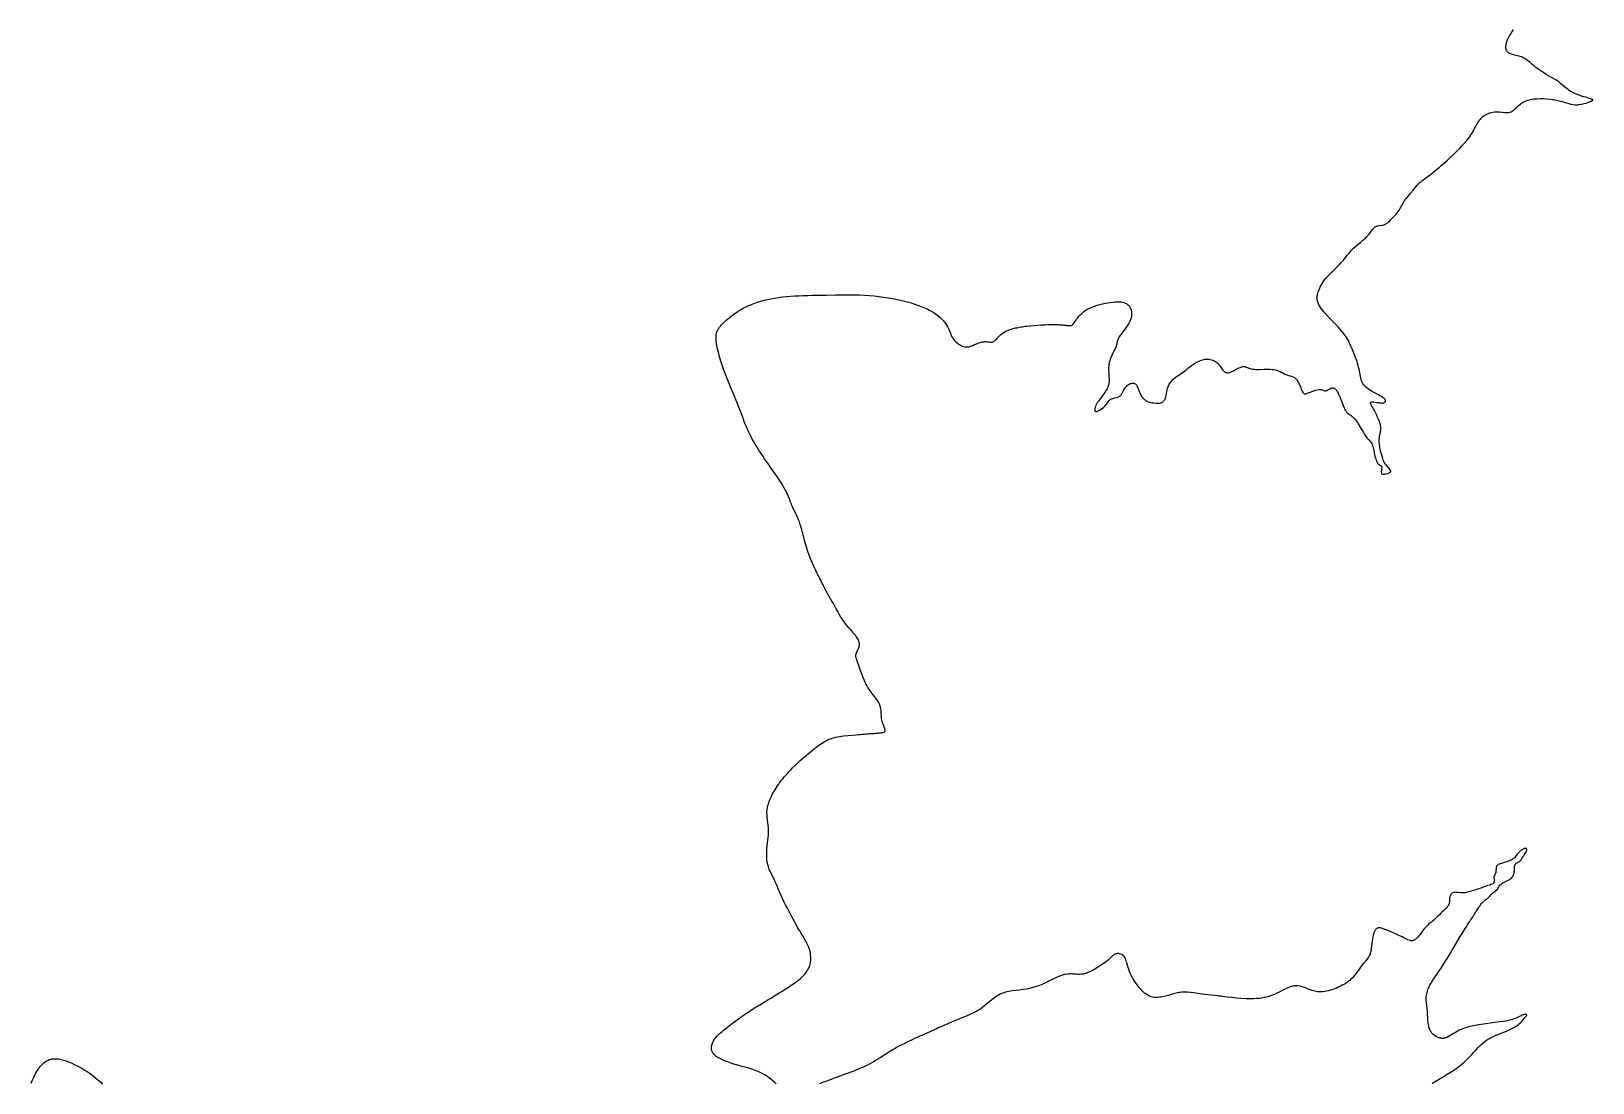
# Model space of a CAD drawing. Header units: millimetres. Extents: x -2553 to 4935, y -927 to 8597.
# Drawn here: x -2240 to 1298, y 1454 to 3835 of the extents above; entities that cross this region are included whole.
import ezdxf

# ---------------------------------------------------------------- set-up
doc = ezdxf.new("R2010")
doc.units = ezdxf.units.MM
doc.layers.add('176', color=7, linetype='Continuous')

msp = doc.modelspace()

# ---------------------------------------------------------------- linework, layer by layer
at = {"layer": '176', "elevation": 176}
for points in [[(-552.1, 1451.8), (-555.8, 1455), (-559.7, 1458.3), (-563.7, 1461.6), (-568, 1465), (-572.8, 1468.4), (-575.3, 1470.1), (-578, 1471.8), (-580.8, 1473.4), (-583.8, 1475.1), (-586.9, 1476.7), (-590.2, 1478.2), (-593.7, 1479.8), (-597.4, 1481.3), (-601.3, 1482.7), (-605.4, 1484.2), (-609.7, 1485.5), (-614.1, 1486.9), (-623.3, 1489.5), (-632.5, 1492), (-641.7, 1494.6), (-646.1, 1495.8), (-650.4, 1497.1), (-654.5, 1498.5), (-658.4, 1499.8), (-662.1, 1501.1), (-665.7, 1502.5), (-669.1, 1503.9), (-672.4, 1505.3), (-675.4, 1506.7), (-678.3, 1508.1), (-681, 1509.5), (-683.5, 1510.9), (-685.8, 1512.3), (-688, 1513.8), (-689.9, 1515.2), (-691.7, 1516.7), (-693.3, 1518.2), (-694.6, 1519.7), (-695.8, 1521.3), (-696.8, 1523), (-697.6, 1524.8), (-698.3, 1526.6), (-698.7, 1528.6), (-698.9, 1530.6), (-699, 1532.7), (-698.9, 1534.8), (-698.6, 1537.1), (-698.1, 1539.3), (-697.6, 1541.5), (-696.9, 1543.7), (-696, 1545.9), (-695.1, 1548.1), (-694, 1550.1), (-692.9, 1552.1), (-691.6, 1554), (-690.2, 1555.9), (-688.7, 1557.7), (-687, 1559.6), (-685.1, 1561.4), (-683.1, 1563.4), (-680.9, 1565.4), (-678.4, 1567.5), (-675.7, 1569.7), (-672.8, 1572.1), (-669.6, 1574.6), (-666.2, 1577.3), (-662.6, 1580.1), (-658.9, 1582.9), (-651.2, 1588.7), (-643.5, 1594.5), (-639.8, 1597.3), (-636.1, 1599.9), (-632.6, 1602.5), (-629.3, 1604.9), (-622.7, 1609.5), (-615.9, 1614.1), (-612.3, 1616.5), (-608.5, 1619), (-604.3, 1621.7), (-599.8, 1624.5), (-597.4, 1626), (-594.8, 1627.6), (-592.2, 1629.2), (-589.4, 1630.9), (-583.6, 1634.5), (-577.5, 1638.2), (-571.2, 1642), (-564.8, 1645.9), (-552, 1653.7), (-545.8, 1657.4), (-539.9, 1661.1), (-534.3, 1664.5), (-531.7, 1666.1), (-529.2, 1667.7), (-526.8, 1669.2), (-524.6, 1670.6), (-520.4, 1673.3), (-516.6, 1675.8), (-513.1, 1678.1), (-509.9, 1680.3), (-507.1, 1682.4), (-504.4, 1684.4), (-501.9, 1686.4), (-497.2, 1690.4), (-492.7, 1694.5), (-488.5, 1699), (-486.5, 1701.3), (-484.7, 1703.7), (-482.9, 1706.2), (-481.3, 1708.7), (-479.8, 1711.3), (-478.5, 1714), (-477.3, 1716.7), (-476.3, 1719.5), (-475.6, 1722.4), (-474.9, 1725.3), (-474.5, 1728.3), (-474.2, 1731.2), (-474, 1734.2), (-474, 1737.1), (-474.1, 1740), (-474.3, 1742.8), (-474.6, 1745.5), (-475, 1748.2), (-476.1, 1753.3), (-477.6, 1758.2), (-479.3, 1762.8), (-481.4, 1767.4), (-483.8, 1772), (-486.4, 1776.7), (-489.3, 1781.6), (-492.4, 1786.8), (-495.7, 1792.3), (-497.5, 1795.2), (-499.2, 1798.3), (-501.1, 1801.5), (-503, 1804.8), (-506.8, 1811.8), (-510.8, 1819.2), (-519, 1834.5), (-523.1, 1842.1), (-527.1, 1849.7), (-531, 1857.1), (-534.7, 1864.3), (-538.1, 1871.4), (-541.3, 1878.2), (-544.2, 1884.8), (-546.8, 1891.2), (-549.3, 1897.4), (-551.8, 1903.4), (-554.4, 1909.3), (-557.2, 1915.1), (-562.9, 1926.4), (-565.6, 1931.9), (-568, 1937.3), (-570, 1942.7), (-571.6, 1948), (-572.7, 1953.5), (-573.5, 1959), (-573.8, 1964.9), (-573.9, 1971), (-573.7, 1977.5), (-573.3, 1984.1), (-572.7, 1990.8), (-572, 1997.4), (-571.3, 2003.8), (-570.7, 2009.7), (-570.1, 2015.4), (-569.8, 2020.9), (-569.6, 2026.4), (-569.8, 2031.9), (-570.3, 2037.6), (-571.1, 2043.5), (-572.7, 2055.5), (-573.2, 2061.5), (-573.3, 2064.5), (-573.3, 2067.4), (-573.1, 2070.4), (-572.8, 2073.3), (-572.3, 2076.3), (-571.7, 2079.2), (-571, 2082.2), (-570.1, 2085.2), (-569.1, 2088.3), (-568, 2091.4), (-566.8, 2094.6), (-565.4, 2097.9), (-563.9, 2101.2), (-562.2, 2104.7), (-560.4, 2108.2), (-558.5, 2111.8), (-556.4, 2115.4), (-554.2, 2119.1), (-551.9, 2122.9), (-549.3, 2126.7), (-546.6, 2130.6), (-543.8, 2134.5), (-540.8, 2138.5), (-537.6, 2142.4), (-534.2, 2146.5), (-530.7, 2150.5), (-527, 2154.6), (-523.2, 2158.7), (-519.3, 2162.8), (-515.2, 2166.9), (-506.7, 2175.2), (-497.8, 2183.6), (-488.5, 2191.9), (-479.3, 2199.9), (-474.7, 2203.7), (-470.1, 2207.4), (-465.7, 2210.8), (-461.5, 2214.1), (-457.4, 2217.2), (-453.5, 2220), (-449.8, 2222.5), (-446.2, 2224.8), (-442.7, 2226.9), (-439.3, 2228.7), (-436, 2230.4), (-432.6, 2231.9), (-429.1, 2233.2), (-425.5, 2234.4), (-421.8, 2235.4), (-417.8, 2236.4), (-413.7, 2237.3), (-409.3, 2238), (-404.7, 2238.8), (-400, 2239.4), (-390.4, 2240.5), (-380.6, 2241.5), (-370.9, 2242.3), (-366.3, 2242.7), (-361.8, 2243), (-357.4, 2243.4), (-353.2, 2243.7), (-349.1, 2244), (-345.2, 2244.3), (-341.4, 2244.6), (-337.9, 2244.8), (-334.5, 2245.1), (-331.3, 2245.3), (-328.2, 2245.5), (-325.4, 2245.7), (-322.8, 2245.9), (-320.3, 2246), (-318, 2246.2), (-316, 2246.4), (-314.1, 2246.6), (-312.4, 2246.9), (-310.9, 2247.2), (-309.6, 2247.5), (-308.5, 2247.9), (-307.5, 2248.3), (-306.8, 2248.8), (-306.2, 2249.4), (-305.8, 2250), (-305.5, 2250.7), (-305.4, 2251.5), (-305.4, 2252.4), (-305.5, 2253.3), (-305.7, 2254.4), (-306.1, 2255.5), (-306.5, 2256.8), (-307.5, 2259.5), (-308.7, 2262.6), (-310, 2265.9), (-311.2, 2269.3), (-312.3, 2272.7), (-313.1, 2276), (-313.6, 2279.1), (-313.9, 2282.3), (-314.1, 2285.5), (-314.2, 2288.8), (-314.4, 2292.5), (-314.7, 2296.4), (-315.3, 2300.6), (-316.1, 2304.9), (-317.3, 2309.2), (-319, 2313.4), (-320, 2315.4), (-321.1, 2317.4), (-323.6, 2321.3), (-326.4, 2325.2), (-332.5, 2332.7), (-335.6, 2336.6), (-338.5, 2340.5), (-341.4, 2344.6), (-344.1, 2348.7), (-346.6, 2353), (-349, 2357.5), (-351.3, 2362.1), (-353.4, 2366.7), (-355.3, 2371.5), (-357.1, 2376.2), (-360.4, 2385.6), (-361.9, 2390.2), (-363.4, 2394.7), (-364.9, 2399), (-366.4, 2403.1), (-368, 2407.1), (-369.5, 2410.8), (-370.8, 2414.5), (-371.3, 2416.3), (-371.7, 2418.1), (-371.8, 2419.9), (-371.8, 2421.7), (-371.6, 2423.6), (-371.2, 2425.4), (-370.6, 2427.4), (-369.8, 2429.3), (-368, 2433.2), (-366.2, 2437.2), (-365.3, 2439.2), (-364.6, 2441.3), (-364.1, 2443.3), (-363.7, 2445.3), (-363.7, 2447.4), (-363.8, 2449.4), (-364.2, 2451.5), (-364.8, 2453.6), (-365.7, 2455.7), (-366.7, 2457.9), (-368, 2460.1), (-369.4, 2462.4), (-371.1, 2464.8), (-372.9, 2467.3), (-374.9, 2469.8), (-377.1, 2472.4), (-379.4, 2475.1), (-381.8, 2477.9), (-386.9, 2483.7), (-392, 2489.7), (-397, 2495.9), (-401.6, 2502.2), (-405.7, 2508.6), (-409.6, 2515), (-413.1, 2521.4), (-416.5, 2527.5), (-419.7, 2533.5), (-422.9, 2539.2), (-426, 2544.6), (-429.1, 2550), (-435.1, 2560.7), (-438.1, 2566.2), (-441.2, 2572), (-442.8, 2575), (-444.4, 2578.1), (-446.1, 2581.4), (-447.9, 2584.8), (-449.7, 2588.4), (-451.6, 2592.2), (-453.7, 2596.1), (-455.8, 2600.3), (-458, 2604.6), (-460.3, 2609.1), (-462.5, 2613.8), (-464.9, 2618.5), (-469.4, 2628.4), (-473.8, 2638.7), (-477.8, 2649.1), (-481.4, 2659.6), (-484.5, 2669.9), (-487.4, 2679.9), (-488.7, 2684.8), (-490, 2689.5), (-491.2, 2694.1), (-492.4, 2698.4), (-493.5, 2702.6), (-494.6, 2706.6), (-495.7, 2710.4), (-496.7, 2714.1), (-497.8, 2717.5), (-498.9, 2720.9), (-499.9, 2724), (-501, 2727.1), (-502.1, 2730), (-503.2, 2732.8), (-505.5, 2738), (-510.3, 2747.9), (-512.8, 2752.9), (-515.4, 2758.2), (-516.6, 2761.1), (-517.9, 2764.1), (-519.1, 2767.3), (-520.4, 2770.6), (-521.7, 2774.1), (-523.1, 2777.7), (-524.6, 2781.3), (-526.2, 2785.1), (-527.9, 2789), (-529.8, 2793), (-531.8, 2797), (-534, 2801.1), (-536.4, 2805.3), (-539, 2809.5), (-541.7, 2813.9), (-544.7, 2818.4), (-547.8, 2823), (-551.1, 2827.8), (-554.6, 2832.8), (-558.2, 2837.9), (-562, 2843.3), (-566, 2849), (-570.1, 2854.9), (-574.3, 2861), (-578.6, 2867.3), (-583, 2873.7), (-591.6, 2886.9), (-595.8, 2893.6), (-599.8, 2900.2), (-603.7, 2906.8), (-607.3, 2913.3), (-610.7, 2919.6), (-613.8, 2925.8), (-616.6, 2931.9), (-619.2, 2937.9), (-621.7, 2943.8), (-624, 2949.5), (-628.3, 2961), (-632.5, 2972.3), (-636.8, 2983.7), (-641.4, 2995.3), (-646.1, 3006.9), (-655.8, 3030.1), (-660.5, 3041.6), (-665, 3052.9), (-669.3, 3064.1), (-673.2, 3074.9), (-676.8, 3085.5), (-678.4, 3090.7), (-680, 3095.7), (-681.4, 3100.7), (-682.7, 3105.6), (-683.9, 3110.4), (-685, 3115), (-686, 3119.5), (-686.8, 3123.8), (-687.4, 3128), (-688, 3132), (-688.3, 3135.8), (-688.5, 3139.4), (-688.5, 3142.8), (-688.4, 3145.9), (-688, 3148.9), (-687.4, 3151.7), (-686.6, 3154.4), (-685.6, 3157), (-684.3, 3159.6), (-682.7, 3162.2), (-680.9, 3164.8), (-678.7, 3167.5), (-676.2, 3170.4), (-673.3, 3173.4), (-670.1, 3176.6), (-666.5, 3179.9), (-662.7, 3183.4), (-658.5, 3186.9), (-654, 3190.5), (-649.2, 3194.1), (-644.1, 3197.6), (-638.8, 3201.1), (-633.2, 3204.5), (-627.3, 3207.8), (-621.3, 3210.9), (-614.9, 3213.9), (-608.4, 3216.7), (-601.6, 3219.3), (-594.6, 3221.7), (-587.3, 3224), (-579.8, 3226.1), (-572, 3228), (-564, 3229.6), (-555.7, 3231.1), (-547.1, 3232.4), (-538.3, 3233.5), (-529.3, 3234.4), (-520, 3235.1), (-510.5, 3235.8), (-500.9, 3236.2), (-491, 3236.6), (-481, 3237), (-470.8, 3237.2), (-460.4, 3237.5), (-439.4, 3237.9), (-417.9, 3238.3), (-396.2, 3238.5), (-385.3, 3238.4), (-374.3, 3238.3), (-363.4, 3238), (-352.4, 3237.5), (-341.5, 3236.8), (-330.6, 3235.9), (-319.8, 3234.7), (-309.1, 3233.4), (-298.5, 3231.8), (-288.1, 3229.9), (-278, 3227.9), (-268.1, 3225.7), (-258.5, 3223.3), (-249.2, 3220.7), (-240.3, 3218), (-231.9, 3215.1), (-227.8, 3213.6), (-223.9, 3212), (-220.1, 3210.5), (-216.4, 3208.9), (-212.9, 3207.2), (-209.4, 3205.6), (-206.1, 3203.9), (-202.9, 3202.2), (-196.9, 3198.7), (-191.4, 3195.2), (-186.3, 3191.5), (-181.7, 3187.9), (-177.6, 3184.2), (-174, 3180.4), (-170.8, 3176.6), (-168.1, 3172.9), (-165.7, 3169.1), (-163.8, 3165.4), (-162, 3161.8), (-160.5, 3158.1), (-157.8, 3151.2), (-156.4, 3147.8), (-154.9, 3144.6), (-153.3, 3141.5), (-151.5, 3138.6), (-149.4, 3135.9), (-147.1, 3133.3), (-144.6, 3130.9), (-142, 3128.7), (-139.2, 3126.8), (-136.4, 3125.1), (-133.5, 3123.6), (-130.7, 3122.4), (-127.9, 3121.4), (-125.2, 3120.8), (-122.7, 3120.4), (-120.2, 3120.3), (-117.9, 3120.5), (-115.6, 3120.8), (-113.4, 3121.4), (-111.3, 3122.1), (-107.2, 3123.8), (-103.1, 3125.7), (-98.9, 3127.5), (-94.5, 3129.2), (-90.1, 3130.6), (-85.8, 3131.6), (-81.5, 3132.2), (-79.5, 3132.4), (-77.4, 3132.3), (-73.5, 3132), (-69.8, 3131.6), (-66.3, 3131.4), (-64.6, 3131.4), (-62.9, 3131.7), (-61.3, 3132.1), (-59.7, 3132.9), (-58.1, 3133.9), (-56.5, 3135.1), (-54.9, 3136.6), (-53.3, 3138.3), (-51.5, 3140.1), (-49.7, 3142.1), (-47.8, 3144.1), (-45.6, 3146.2), (-43.4, 3148.3), (-40.9, 3150.3), (-38.1, 3152.3), (-35.2, 3154.1), (-31.9, 3155.9), (-28.3, 3157.6), (-24.4, 3159.2), (-20, 3160.6), (-15.3, 3162), (-10.1, 3163.3), (-7.3, 3163.9), (-4.4, 3164.5), (-1.4, 3165.1), (1.7, 3165.6), (5, 3166.1), (8.4, 3166.6), (12, 3167.1), (15.7, 3167.5), (23.4, 3168.3), (31.5, 3169.1), (39.7, 3169.7), (48, 3170.2), (56.3, 3170.5), (64.3, 3170.8), (72, 3170.9), (75.7, 3170.9), (79.2, 3170.9), (82.6, 3170.9), (85.8, 3170.8), (88.9, 3170.7), (91.7, 3170.6), (94.3, 3170.4), (96.8, 3170.2), (99, 3170), (101.1, 3169.8), (103, 3169.5), (104.7, 3169.3), (106.4, 3169.1), (107.8, 3168.9), (110.4, 3168.7), (112.7, 3168.6), (114.6, 3168.7), (116.2, 3169.1), (117.8, 3169.9), (119.3, 3171.1), (120.8, 3172.8), (122.4, 3174.9), (124.2, 3177.4), (126.1, 3180.2), (128.3, 3183.2), (130.7, 3186.4), (133.4, 3189.7), (136.4, 3193.1), (139.8, 3196.4), (143.6, 3199.6), (145.7, 3201.2), (147.9, 3202.7), (150.2, 3204.1), (152.7, 3205.5), (157.8, 3208.1), (163.3, 3210.5), (169, 3212.7), (175, 3214.6), (181, 3216.3), (187, 3217.8), (193, 3219.1), (198.9, 3220.2), (204.5, 3221), (209.9, 3221.7), (214.9, 3222.1), (219.6, 3222.4), (224, 3222.4), (228.1, 3222.1), (231.9, 3221.6), (235.3, 3220.8), (238.4, 3219.7), (241.3, 3218.4), (243.8, 3216.7), (246, 3214.8), (247.9, 3212.5), (249.5, 3209.9), (250.8, 3207), (251.8, 3204), (252.4, 3200.7), (252.7, 3197.3), (252.7, 3193.7), (252.3, 3190.1), (251.6, 3186.4), (250.5, 3182.7), (249.1, 3179), (247.3, 3175.3), (245.2, 3171.7), (242.9, 3168.2), (237.9, 3161.3), (232.9, 3154.7), (230.5, 3151.6), (228.3, 3148.6), (226.3, 3145.7), (224.6, 3142.9), (223.2, 3140.2), (222.1, 3137.6), (221.2, 3135.1), (220.4, 3132.6), (219, 3127.6), (217.6, 3122.7), (216.7, 3120.1), (215.7, 3117.5), (214.5, 3114.7), (213.1, 3111.9), (210.1, 3105.9), (207.1, 3099.5), (205.6, 3096.1), (204.3, 3092.7), (203.1, 3089.1), (202.1, 3085.3), (201.4, 3081.5), (201, 3077.6), (200.7, 3073.6), (200.7, 3069.5), (200.9, 3061.6), (201.1, 3057.7), (201.3, 3054), (201.5, 3050.4), (201.7, 3047.1), (201.7, 3044), (201.6, 3041.2), (201.4, 3038.7), (201, 3036.3), (200.6, 3034.2), (200, 3032.3), (199.4, 3030.5), (198.7, 3028.9), (197.2, 3025.8), (195.4, 3022.8), (191.8, 3016.9), (187.9, 3011.1), (183.8, 3005.6), (179.7, 3000.4), (177.7, 2997.7), (175.8, 2995), (174.1, 2992), (172.5, 2989), (171.2, 2986), (170.2, 2983.1), (169.8, 2981.7), (169.5, 2980.4), (169.3, 2979.2), (169.3, 2978.1), (169.3, 2977.1), (169.5, 2976.3), (169.8, 2975.6), (170.2, 2975), (170.7, 2974.6), (171.4, 2974.3), (172.3, 2974.2), (173.3, 2974.3), (174.5, 2974.5), (175.8, 2975), (177.3, 2975.6), (178.9, 2976.5), (180.6, 2977.4), (182.4, 2978.6), (186.1, 2981.2), (189.6, 2984.1), (192.9, 2987.3), (194.3, 2988.9), (195.6, 2990.4), (197.9, 2993.5), (199.9, 2996.4), (202, 2999), (203.1, 3000.2), (204.3, 3001.2), (205.7, 3002.1), (207.2, 3002.8), (208.8, 3003.4), (210.6, 3003.9), (214.3, 3004.8), (218, 3005.6), (221.6, 3006.5), (223.2, 3007.1), (224.6, 3007.8), (225.9, 3008.7), (227.1, 3009.6), (228.1, 3010.7), (229, 3011.9), (230.6, 3014.4), (233.5, 3020.1), (235, 3023), (236.8, 3025.8), (238.8, 3028.5), (241, 3031.1), (243.7, 3033.4), (246.6, 3035.5), (248.3, 3036.4), (249.9, 3037.2), (251.6, 3037.8), (253.3, 3038.3), (255, 3038.6), (256.6, 3038.6), (258.2, 3038.4), (259.7, 3037.9), (261.1, 3037.1), (262.4, 3036), (263.5, 3034.5), (264.6, 3032.8), (265.6, 3030.9), (266.5, 3028.7), (268.2, 3024.1), (270, 3019.3), (271.9, 3014.6), (273, 3012.4), (274.2, 3010.4), (275.4, 3008.4), (276.8, 3006.6), (278.1, 3004.9), (279.6, 3003.3), (281.1, 3001.9), (282.6, 3000.6), (284.1, 2999.4), (285.7, 2998.3), (287.3, 2997.4), (288.9, 2996.6), (292.2, 2995.3), (295.4, 2994.4), (298.7, 2993.8), (302.1, 2993.4), (308.8, 2992.7), (312.1, 2992.7), (315.3, 2992.9), (318.3, 2993.4), (319.7, 2993.9), (321, 2994.5), (322.3, 2995.2), (323.5, 2996.1), (324.7, 2997), (325.8, 2998.1), (326.7, 2999.4), (327.6, 3000.7), (328.5, 3002.1), (329.2, 3003.7), (329.9, 3005.3), (330.4, 3007), (331.3, 3010.7), (331.9, 3014.6), (332.6, 3018.8), (333.3, 3023), (334.4, 3027.3), (335.2, 3029.5), (336, 3031.6), (337.1, 3033.7), (338.2, 3035.8), (340.9, 3039.8), (343.9, 3043.6), (347.3, 3047.1), (350.9, 3050.4), (354.8, 3053.2), (358.6, 3055.9), (362.4, 3058.3), (366.1, 3060.6), (369.5, 3063), (372.5, 3065.3), (375.4, 3067.8), (378.4, 3070.4), (380.1, 3071.8), (381.8, 3073.3), (383.7, 3074.8), (385.8, 3076.4), (388.1, 3078), (390.6, 3079.8), (393.3, 3081.5), (396.2, 3083.3), (399.2, 3085), (402.4, 3086.6), (405.6, 3088.1), (408.9, 3089.5), (412.1, 3090.7), (415.4, 3091.6), (418.7, 3092.3), (421.9, 3092.7), (425, 3092.8), (428, 3092.6), (430.9, 3092.2), (433.7, 3091.5), (436.4, 3090.5), (439, 3089.4), (441.4, 3088), (443.7, 3086.5), (445.9, 3084.8), (447.9, 3082.9), (449.8, 3080.9), (451.5, 3078.9), (454.7, 3074.6), (457.5, 3070.5), (458.9, 3068.6), (460.3, 3066.9), (461.6, 3065.4), (463, 3064.1), (464.4, 3063.1), (465.9, 3062.3), (467.4, 3061.9), (469, 3061.7), (470.7, 3061.7), (472.5, 3062), (474.3, 3062.4), (476.2, 3063.1), (478.1, 3063.8), (480.2, 3064.8), (482.3, 3065.8), (484.6, 3067), (493.9, 3071.9), (496.2, 3073), (498.5, 3074), (500.7, 3074.8), (502.8, 3075.5), (504.8, 3075.9), (506.6, 3076), (508.3, 3075.9), (509.9, 3075.6), (511.4, 3075), (513, 3074.4), (514.7, 3073.6), (516.6, 3072.8), (518.7, 3072), (521.1, 3071.3), (523.8, 3070.6), (526.9, 3070.1), (530.5, 3069.7), (534.5, 3069.5), (538.8, 3069.5), (543.3, 3069.5), (552.9, 3069.7), (562.4, 3069.8), (566.9, 3069.7), (571.2, 3069.4), (575.1, 3069), (578.6, 3068.4), (581.8, 3067.6), (584.7, 3066.6), (587.3, 3065.6), (589.7, 3064.5), (591.9, 3063.3), (594, 3062.2), (598, 3059.9), (599.9, 3058.9), (601.9, 3058), (606, 3056.5), (614.4, 3054), (618.2, 3052.6), (620, 3051.8), (621.7, 3050.8), (623.3, 3049.6), (624.7, 3048.4), (626, 3047), (627.2, 3045.5), (629.4, 3042.2), (631.2, 3038.7), (632.9, 3035.1), (634.4, 3031.4), (635.8, 3027.9), (637.2, 3024.6), (638.4, 3021.7), (639.7, 3019.1), (640.3, 3018), (640.9, 3017.1), (641.5, 3016.3), (642.1, 3015.6), (642.7, 3015.1), (643.4, 3014.7), (644.1, 3014.4), (644.8, 3014.2), (646.4, 3014.2), (647.4, 3014.3), (648.4, 3014.6), (650.6, 3015.3), (653.2, 3016.3), (656.1, 3017.4), (659.2, 3018.7), (662.5, 3020), (666, 3021.2), (669.7, 3022.3), (673.2, 3023.1), (676.6, 3023.7), (678.2, 3023.8), (679.7, 3023.9), (681.1, 3023.8), (682.3, 3023.6), (684.6, 3023), (686.6, 3022.3), (688.4, 3021.6), (690.4, 3021.2), (691.4, 3021.2), (692.5, 3021.3), (693.6, 3021.5), (694.8, 3021.9), (697.3, 3023), (702.5, 3025.6), (704.9, 3026.7), (707, 3027.5), (708.1, 3027.7), (709, 3027.8), (710, 3027.7), (710.9, 3027.4), (711.9, 3027), (712.8, 3026.4), (713.8, 3025.6), (714.8, 3024.5), (715.9, 3023.2), (717, 3021.6), (718.1, 3019.9), (719.3, 3017.9), (720.5, 3015.7), (721.6, 3013.5), (724, 3008.5), (726.3, 3003.3), (728.4, 2997.9), (730.4, 2992.6), (732.3, 2987.5), (734.1, 2982.8), (735.1, 2980.6), (736, 2978.6), (737, 2976.7), (738, 2975), (739.1, 2973.5), (740.2, 2972.2), (741.3, 2971), (742.4, 2970), (744.7, 2968.2), (746.9, 2966.8), (749.1, 2965.5), (751, 2964.1), (752.8, 2962.8), (754.4, 2961.4), (755.9, 2960), (757.2, 2958.6), (758.4, 2957.3), (760.5, 2954.8), (762.4, 2952.2), (764.3, 2949.4), (766.4, 2946.1), (768.5, 2942.6), (770.8, 2938.8), (773.1, 2934.8), (775.5, 2930.6), (778, 2926.3), (780.6, 2922), (783.5, 2917.8), (786.7, 2913.8), (790.1, 2910), (793.6, 2906.1), (795.3, 2904), (796.8, 2901.7), (798.1, 2899), (799.2, 2896), (800, 2892.5), (800.7, 2888.8), (802.1, 2881), (802.9, 2877), (804, 2873.1), (805.1, 2869.5), (806.2, 2866.1), (807.4, 2863.1), (807.9, 2861.7), (808.4, 2860.5), (808.9, 2859.4), (809.4, 2858.5), (810.2, 2856.9), (811.1, 2855.6), (812, 2854.6), (813.1, 2853.8), (814.3, 2853.1), (816.9, 2851.6), (818, 2850.8), (818.9, 2849.8), (819.4, 2848.7), (819.5, 2847.4), (819.4, 2845.9), (819.1, 2844.3), (818.6, 2840.9), (818.4, 2839.1), (818.4, 2837.4), (818.7, 2835.8), (819.1, 2834.4), (819.8, 2833.3), (820.8, 2832.5), (822.1, 2832.1), (823.4, 2831.9), (824.9, 2831.9), (826.3, 2832), (828.9, 2832.7), (831.5, 2833.5), (832.9, 2834), (834.4, 2834.5), (836, 2835.1), (837.5, 2835.7), (838.7, 2836.5), (839.2, 2837), (839.5, 2837.5), (839.7, 2838.1), (839.7, 2838.8), (839.6, 2839.6), (839.3, 2840.5), (838.8, 2841.4), (838.2, 2842.4), (836.7, 2844.5), (833.1, 2848.9), (829.5, 2853.1), (827.8, 2855.2), (826.3, 2857.4), (824.9, 2859.7), (823.6, 2862.2), (822.6, 2864.9), (821.7, 2867.6), (820.2, 2873), (819.5, 2875.5), (818.8, 2877.7), (817.5, 2882.3), (816.8, 2884.9), (816.2, 2887.9), (815.5, 2891.4), (814.9, 2895.2), (814.4, 2899.4), (814, 2903.6), (813.9, 2907.7), (813.9, 2911.6), (814.2, 2915.3), (814.6, 2918.6), (815.1, 2921.7), (815.7, 2924.5), (816.4, 2927.1), (817, 2929.4), (817.5, 2931.7), (817.7, 2934.1), (817.8, 2935.4), (817.7, 2936.8), (817.5, 2938.4), (817.2, 2940.1), (816.8, 2942), (816.3, 2944), (815.7, 2946.2), (815, 2948.4), (813.3, 2953.2), (811.5, 2958), (809.4, 2962.9), (807.3, 2967.6), (805.2, 2972), (803.1, 2976.1), (801.1, 2979.9), (799.1, 2983.4), (797.3, 2986.5), (796.5, 2988), (795.8, 2989.3), (795.2, 2990.5), (794.7, 2991.6), (794.3, 2992.6), (794.2, 2993.5), (794.2, 2994.2), (794.5, 2994.8), (795, 2995.3), (795.8, 2995.6), (796.9, 2995.8), (798.2, 2995.9), (799.6, 2995.9), (801.3, 2995.8), (804.8, 2995.4), (808.5, 2994.8), (812, 2994.2), (813.6, 2993.9), (815.1, 2993.7), (817.7, 2993.4), (820, 2993.3), (821.9, 2993.3), (823.6, 2993.7), (825.2, 2994.4), (826.5, 2995.3), (827.5, 2996.5), (827.8, 2997.1), (828, 2997.8), (828.1, 2998.5), (828, 2999.3), (827.8, 3000.1), (827.4, 3000.9), (826.8, 3001.7), (826, 3002.5), (825.1, 3003.3), (824.1, 3004.2), (822.9, 3005.1), (821.6, 3006), (818.7, 3007.8), (815.4, 3009.7), (811.9, 3011.7), (804.2, 3015.9), (796.6, 3020.2), (792.9, 3022.3), (789.5, 3024.5), (786.4, 3026.8), (783.5, 3029.1), (780.9, 3031.6), (778.7, 3034.3), (776.8, 3037.2), (775.3, 3040.2), (773.9, 3043.4), (772.8, 3046.8), (771.9, 3050.4), (771, 3054.1), (769.5, 3061.9), (768, 3070), (767.1, 3074.2), (766, 3078.3), (764.9, 3082.6), (763.5, 3087), (762, 3091.5), (760.3, 3096.2), (758.4, 3101.1), (756.4, 3106.1), (752.2, 3116), (750.2, 3120.8), (748.1, 3125.5), (746, 3130.1), (743.8, 3134.6), (741.4, 3139.1), (738.6, 3143.5), (735.4, 3148), (732, 3152.5), (728.3, 3156.9), (724.4, 3161.3), (720.6, 3165.5), (716.7, 3169.6), (712.9, 3173.5), (709.2, 3177.3), (702, 3184.8), (695.1, 3192.1), (688.5, 3199.5), (685.4, 3203.3), (682.4, 3207.2), (679.7, 3211.2), (677.3, 3215.4), (676.2, 3217.6), (675.3, 3219.9), (674.5, 3222.2), (673.9, 3224.6), (673.5, 3227), (673.2, 3229.6), (673.2, 3232.2), (673.4, 3235), (673.8, 3237.8), (674.3, 3240.6), (675.1, 3243.5), (676, 3246.4), (678.1, 3252.1), (680.7, 3257.6), (683.5, 3262.8), (686.7, 3267.7), (690.1, 3272.3), (693.8, 3276.9), (697.9, 3281.4), (702.3, 3286), (707.2, 3290.7), (712.3, 3295.6), (717.5, 3300.7), (722.7, 3305.9), (727.7, 3311.4), (732.5, 3317), (741.5, 3328.3), (746.1, 3333.8), (750.8, 3339.1), (755.8, 3344), (761, 3348.6), (766.2, 3352.9), (771.4, 3357), (776.2, 3361), (778.5, 3362.9), (780.6, 3364.9), (782.6, 3366.8), (784.4, 3368.7), (787.7, 3372.4), (790.7, 3375.9), (793.3, 3379.3), (795.6, 3382.5), (797.8, 3385.4), (800, 3388), (802.2, 3390.3), (803.4, 3391.2), (804.7, 3392.1), (806, 3392.9), (807.4, 3393.5), (809, 3394.1), (810.6, 3394.5), (814.2, 3395.1), (821.7, 3396.3), (825.4, 3397.3), (827.1, 3398), (828.8, 3398.8), (830.4, 3399.8), (831.9, 3400.9), (834.8, 3403.4), (837.5, 3406.1), (840.1, 3408.8), (842.6, 3411.5), (845.1, 3413.9), (850.1, 3418.6), (852.4, 3421.1), (854.7, 3423.7), (856.9, 3426.7), (858.9, 3430), (862.8, 3436.8), (864.6, 3440.2), (866.4, 3443.4), (870.1, 3449.6), (872.1, 3452.6), (874.3, 3455.7), (876.8, 3458.9), (879.5, 3462.1), (885.3, 3469), (891.2, 3476), (896.8, 3482.9), (899.8, 3486.3), (903.1, 3489.8), (904.9, 3491.6), (906.8, 3493.3), (908.9, 3495.1), (911.1, 3496.9), (913.5, 3498.8), (916, 3500.7), (918.7, 3502.7), (921.6, 3504.8), (924.6, 3507), (927.8, 3509.4), (931.2, 3511.9), (934.7, 3514.6), (938.4, 3517.5), (942.2, 3520.6), (946.1, 3523.9), (950.2, 3527.3), (954.4, 3530.9), (958.6, 3534.7), (967.3, 3542.5), (976, 3550.7), (984.7, 3558.9), (993.1, 3567.2), (997.1, 3571.3), (1001, 3575.4), (1004.8, 3579.5), (1008.4, 3583.6), (1011.9, 3587.6), (1015.1, 3591.6), (1018.2, 3595.6), (1020.9, 3599.5), (1023.5, 3603.4), (1025.8, 3607.3), (1027.9, 3611.1), (1029.8, 3614.8), (1033.6, 3621.9), (1035.4, 3625.2), (1037.3, 3628.5), (1039.2, 3631.6), (1041.3, 3634.5), (1043.6, 3637.2), (1046.1, 3639.7), (1048.8, 3642), (1051.7, 3644.2), (1054.7, 3646.1), (1057.9, 3647.7), (1061.2, 3649.2), (1064.5, 3650.4), (1067.9, 3651.4), (1071.4, 3652.1), (1074.9, 3652.6), (1078.3, 3652.8), (1081.8, 3652.7), (1085.2, 3652.5), (1091.9, 3651.9), (1098.3, 3651.3), (1101.4, 3651.1), (1104.4, 3651.2), (1107.2, 3651.5), (1110, 3652.1), (1112.5, 3653.1), (1115, 3654.4), (1117.4, 3656), (1119.7, 3657.8), (1124.3, 3661.9), (1128.8, 3666.2), (1133.5, 3670.3), (1136, 3672.2), (1138.6, 3673.8), (1141.4, 3675.4), (1144.2, 3676.7), (1147.1, 3677.9), (1150.2, 3678.9), (1153.4, 3679.8), (1156.6, 3680.6), (1160, 3681.3), (1163.5, 3681.8), (1167.1, 3682.2), (1170.7, 3682.5), (1178.3, 3682.8), (1186.1, 3682.7), (1193.8, 3682.3), (1201.4, 3681.5), (1205, 3681), (1208.5, 3680.5), (1211.9, 3679.8), (1215.1, 3679.1), (1221.3, 3677.6), (1227.1, 3676), (1232.5, 3674.4), (1237.8, 3672.9), (1243, 3671.5), (1248, 3670.3), (1253, 3669.4), (1258, 3668.9), (1263, 3668.8), (1265.5, 3669), (1268, 3669.3), (1272.9, 3670.1), (1277.8, 3671.3), (1282.3, 3672.7), (1286.5, 3674.1), (1288.4, 3674.8), (1290.1, 3675.5), (1291.7, 3676.1), (1293.2, 3676.6), (1294.4, 3677.1), (1295.5, 3677.6), (1296.3, 3678.1), (1297, 3678.5), (1297.4, 3678.9), (1297.5, 3679.4), (1297.4, 3679.8), (1297.1, 3680.2), (1296.5, 3680.7), (1295.6, 3681.1), (1294.5, 3681.6), (1293.2, 3682.1), (1291.6, 3682.6), (1289.9, 3683.1), (1288, 3683.7), (1286, 3684.3), (1281.6, 3685.6), (1276.9, 3687), (1271.9, 3688.5), (1266.9, 3690.2), (1261.9, 3692.1), (1257, 3694.1), (1252.5, 3696.3), (1248.2, 3698.7), (1244.3, 3701.2), (1240.7, 3703.7), (1237.4, 3706.3), (1234.3, 3708.9), (1228.5, 3713.9), (1225.5, 3716.5), (1222.1, 3719.1), (1220.2, 3720.5), (1218.2, 3721.9), (1216, 3723.4), (1213.6, 3724.9), (1208.4, 3728), (1202.9, 3731.2), (1197.2, 3734.4), (1191.7, 3737.6), (1186.6, 3740.7), (1181.9, 3743.7), (1177.4, 3746.8), (1173.1, 3749.9), (1168.8, 3753.3), (1164.4, 3757), (1159.7, 3761), (1154.8, 3765.1), (1149.7, 3769.1), (1147, 3770.9), (1144.3, 3772.7), (1141.6, 3774.3), (1138.7, 3775.7), (1135.8, 3777), (1132.9, 3778), (1127, 3779.7), (1121.3, 3781.1), (1118.6, 3781.7), (1116, 3782.4), (1113.5, 3783.1), (1111.3, 3784), (1109.2, 3784.9), (1107.4, 3786), (1105.8, 3787.3), (1104.4, 3788.7), (1103.3, 3790.2), (1102.4, 3791.9), (1101.6, 3793.7), (1101.1, 3795.6), (1100.8, 3797.6), (1100.7, 3799.7), (1100.8, 3802), (1101.1, 3804.3), (1101.5, 3806.7), (1102.2, 3809.2), (1103, 3811.8), (1103.9, 3814.4), (1106.2, 3819.6), (1108.8, 3824.7), (1111.8, 3829.7), (1115, 3834.4), (1118.3, 3838.8)], [(933.6, 1452.3), (936.9, 1454.5), (940.4, 1456.7), (944, 1458.9), (947.7, 1461.1), (951.7, 1463.4), (955.7, 1465.8), (959.9, 1468.4), (964.2, 1471), (973, 1476.4), (981.7, 1482.1), (990.2, 1488), (994.2, 1491), (998.1, 1494.1), (1001.7, 1497.1), (1005.2, 1500.2), (1008.6, 1503.2), (1011.7, 1506.2), (1014.8, 1509.2), (1017.7, 1512.2), (1023.2, 1518.1), (1028.3, 1523.7), (1033.2, 1529), (1038, 1534), (1042.7, 1538.7), (1047.4, 1543), (1052.1, 1547), (1057, 1550.5), (1061.9, 1553.7), (1066.9, 1556.5), (1072, 1559.1), (1077.1, 1561.4), (1082.2, 1563.5), (1092.3, 1567.3), (1102.2, 1571.1), (1107, 1573.1), (1111.8, 1575.3), (1116.4, 1577.7), (1120.8, 1580.2), (1124.8, 1582.8), (1128.5, 1585.4), (1130.1, 1586.7), (1131.6, 1588), (1134.2, 1590.5), (1136.5, 1592.9), (1138.6, 1595.3), (1140.4, 1597.5), (1142.2, 1599.6), (1143.9, 1601.5), (1145.5, 1603.2), (1146.8, 1604.8), (1147.3, 1605.5), (1147.6, 1606.1), (1147.9, 1606.7), (1148, 1607.3), (1147.9, 1607.8), (1147.7, 1608.2), (1147.3, 1608.6), (1146.8, 1608.8), (1146.1, 1609), (1145.3, 1609.1), (1144.3, 1609.1), (1143.1, 1608.9), (1141.9, 1608.6), (1140.4, 1608.2), (1138.8, 1607.6), (1137.1, 1606.9), (1135.3, 1606), (1133.3, 1605), (1131.2, 1604), (1128.9, 1602.9), (1124, 1600.7), (1121.4, 1599.6), (1118.7, 1598.5), (1115.9, 1597.6), (1112.9, 1596.7), (1106.7, 1595.1), (1100.4, 1593.9), (1094, 1592.8), (1087.6, 1591.9), (1081.6, 1591.1), (1075.8, 1590.3), (1070.4, 1589.6), (1065.1, 1588.8), (1054.9, 1587.4), (1044.7, 1586), (1034.4, 1584.4), (1024.2, 1582.5), (1019.2, 1581.4), (1014.2, 1580.1), (1009.3, 1578.6), (1004.4, 1577), (999.7, 1575), (995.1, 1572.9), (990.6, 1570.5), (986.2, 1568.1), (982.1, 1565.6), (978.1, 1563.2), (974.4, 1560.8), (970.8, 1558.7), (967.3, 1556.9), (963.9, 1555.6), (962.1, 1555.1), (960.3, 1554.7), (958.5, 1554.6), (956.6, 1554.5), (954.7, 1554.7), (952.8, 1555), (950.9, 1555.4), (949, 1556), (947.1, 1556.7), (945.2, 1557.6), (941.5, 1559.6), (938, 1562.1), (936.3, 1563.5), (934.8, 1565), (933.3, 1566.7), (931.9, 1568.4), (930.6, 1570.3), (929.4, 1572.4), (928.3, 1574.6), (927.3, 1576.9), (926.5, 1579.4), (925.8, 1582.1), (925.3, 1585), (924.8, 1588), (924.5, 1591.1), (924.2, 1594.4), (923.8, 1601.2), (923.4, 1608.2), (923, 1615.2), (922.2, 1622.2), (921.4, 1629.2), (920.7, 1635.9), (920.3, 1642.6), (920.3, 1645.9), (920.4, 1649.2), (920.7, 1652.4), (921.3, 1655.6), (922, 1658.8), (923, 1662), (924.1, 1665.2), (925.5, 1668.4), (927, 1671.7), (928.7, 1675.1), (930.5, 1678.5), (932.6, 1682), (934.8, 1685.6), (937.2, 1689.3), (939.7, 1693.2), (942.4, 1697.1), (947.9, 1705.3), (953.8, 1713.8), (959.6, 1722.5), (965.4, 1731.4), (970.9, 1740.3), (981.3, 1758.4), (991.8, 1776.5), (997.3, 1785.6), (1002.9, 1794.6), (1008.4, 1803.2), (1011.1, 1807.4), (1013.8, 1811.4), (1016.3, 1815.3), (1018.7, 1818.9), (1020.9, 1822.4), (1023, 1825.6), (1025, 1828.6), (1026.8, 1831.4), (1028.4, 1834), (1030, 1836.4), (1031.4, 1838.7), (1032.7, 1840.8), (1034, 1842.8), (1035.2, 1844.7), (1037.4, 1848.2), (1039.4, 1851.4), (1041.4, 1854.3), (1043.2, 1856.9), (1044.9, 1859.3), (1046.6, 1861.4), (1048.2, 1863.2), (1049.8, 1864.7), (1051.3, 1866.1), (1052.9, 1867.3), (1055.9, 1869.5), (1058.8, 1871.6), (1061.6, 1873.8), (1063, 1875.1), (1064.3, 1876.5), (1066.9, 1879.6), (1068.3, 1881.1), (1069.9, 1882.7), (1071.7, 1884.1), (1073.6, 1885.6), (1075.6, 1887.2), (1077.6, 1888.8), (1079.6, 1890.7), (1081.4, 1892.8), (1084.7, 1897.5), (1086.4, 1899.9), (1088.1, 1902.1), (1090, 1904.1), (1092.1, 1905.8), (1094.3, 1907.2), (1096.6, 1908.4), (1101.3, 1910.6), (1105.7, 1912.6), (1107.8, 1913.7), (1109.7, 1914.9), (1111.6, 1916.2), (1113.2, 1917.7), (1114.8, 1919.3), (1116.1, 1921), (1117.3, 1923), (1118.2, 1925.1), (1118.9, 1927.3), (1119.4, 1929.7), (1119.7, 1932.2), (1119.9, 1934.7), (1120.1, 1939.7), (1120.2, 1942.1), (1120.4, 1944.4), (1120.8, 1946.5), (1121.5, 1948.4), (1121.9, 1949.2), (1122.5, 1950), (1124, 1951.3), (1125.8, 1952.4), (1127.7, 1953.4), (1129.7, 1954.3), (1131.6, 1955.3), (1133.1, 1956.5), (1134.3, 1957.8), (1135.4, 1959.2), (1136.2, 1960.7), (1137.9, 1963.6), (1139.8, 1966.4), (1140.8, 1967.9), (1142, 1969.5), (1143.2, 1971.2), (1144.4, 1973.1), (1145.6, 1975.2), (1146.7, 1977.2), (1147.5, 1979.2), (1148, 1981), (1148.1, 1981.8), (1148, 1982.6), (1147.8, 1983.2), (1147.6, 1983.8), (1147.2, 1984.2), (1146.6, 1984.6), (1146, 1984.8), (1145.3, 1984.9), (1144.4, 1984.8), (1143.4, 1984.6), (1142.3, 1984.3), (1141.1, 1983.8), (1139.8, 1983.1), (1138.4, 1982.4), (1135.6, 1980.5), (1132.7, 1978.3), (1130, 1975.8), (1127.6, 1973.4), (1125.6, 1971), (1123.9, 1968.6), (1122.4, 1966.4), (1120.8, 1964.3), (1119.1, 1962.4), (1117.1, 1960.8), (1114.7, 1959.3), (1112.1, 1957.9), (1109.3, 1956.7), (1106.2, 1955.6), (1103.1, 1954.5), (1096.6, 1952.6), (1093.4, 1951.6), (1090.5, 1950.7), (1087.8, 1949.9), (1085.4, 1949), (1083.5, 1948), (1081.8, 1946.8), (1080.5, 1945.4), (1080, 1944.5), (1079.6, 1943.6), (1079, 1941.4), (1078.7, 1939), (1078.2, 1933.7), (1077.8, 1931.1), (1077.2, 1928.8), (1076.4, 1926.7), (1075.5, 1924.8), (1074.7, 1923.1), (1074, 1921.5), (1073.7, 1920.1), (1073.7, 1918.7), (1074.2, 1916), (1074.4, 1914.6), (1074.6, 1913), (1074.5, 1911.4), (1074.1, 1909.7), (1073.4, 1908), (1072.4, 1906.4), (1070.9, 1904.9), (1069, 1903.7), (1066.8, 1902.8), (1064.3, 1901.9), (1059, 1900.4), (1056.4, 1899.6), (1053.9, 1898.7), (1049.2, 1896.8), (1044.2, 1894.9), (1038.8, 1893), (1033, 1891.3), (1027.3, 1889.5), (1021.8, 1887.8), (1016.6, 1886.2), (1011.7, 1884.9), (1009.3, 1884.4), (1006.9, 1884.1), (1004.5, 1883.9), (1002.1, 1883.9), (997, 1884.4), (991.9, 1885), (989.4, 1885.2), (987, 1885.3), (984.7, 1885.1), (982.5, 1884.7), (980.6, 1884.1), (978.8, 1883.2), (977.3, 1882), (976, 1880.5), (975, 1878.8), (974.2, 1876.8), (973.6, 1874.8), (973.3, 1872.6), (972.7, 1863.6), (972.4, 1861.5), (971.9, 1859.5), (971.1, 1857.6), (970.2, 1855.8), (969.2, 1854.1), (968, 1852.5), (965.4, 1849.4), (959.6, 1843.7), (956.6, 1840.9), (953.5, 1837.9), (950.2, 1834.7), (946.8, 1831.4), (943.5, 1828.1), (940.2, 1825), (938.4, 1823.4), (936.5, 1821.8), (934.3, 1820.1), (931.9, 1818.1), (929.2, 1816), (926.4, 1813.7), (923.5, 1811.1), (920.6, 1808.3), (917.7, 1805.1), (915, 1801.6), (909.7, 1794.3), (907.1, 1790.7), (904.4, 1787.2), (901.6, 1784), (898.7, 1781.2), (897.2, 1780), (895.8, 1778.9), (894.3, 1777.9), (892.9, 1777.1), (891.4, 1776.5), (890, 1776), (888.6, 1775.7), (887.1, 1775.6), (885.7, 1775.7), (884.3, 1775.9), (881.5, 1776.7), (878.7, 1777.9), (875.8, 1779.3), (872.7, 1780.9), (869.5, 1782.5), (866.1, 1784.2), (862.3, 1786), (858.2, 1787.9), (853.7, 1790), (848.7, 1792.1), (843.5, 1794.3), (838.4, 1796.5), (833.4, 1798.6), (831, 1799.6), (828.8, 1800.5), (826.7, 1801.4), (824.7, 1802.2), (822.9, 1802.9), (821.2, 1803.5), (819.6, 1804.1), (818, 1804.5), (816.6, 1804.8), (815.3, 1805), (814, 1805.1), (812.8, 1805.1), (811.6, 1804.9), (810.5, 1804.5), (809.4, 1804), (808.4, 1803.4), (807.4, 1802.6), (806.4, 1801.7), (805.5, 1800.6), (804.6, 1799.4), (803.8, 1798), (803, 1796.5), (802.2, 1794.8), (801.5, 1792.9), (800.8, 1791), (800.2, 1788.8), (799.1, 1784.3), (798.2, 1779.5), (797.4, 1774.4), (796.8, 1769.3), (796.3, 1764.1), (795.8, 1759.1), (795.2, 1754.2), (794.2, 1749.6), (793.6, 1747.3), (792.9, 1745.2), (792, 1743.1), (790.9, 1741.1), (789.8, 1739.1), (788.5, 1737.2), (785.6, 1733.4), (782.3, 1729.5), (778.9, 1725.4), (775.3, 1721), (771.7, 1716.1), (768, 1711.1), (760.6, 1701), (756.9, 1696.3), (753.1, 1691.9), (749, 1687.8), (746.9, 1685.8), (744.5, 1683.9), (742.1, 1682), (739.4, 1680.2), (736.5, 1678.3), (733.4, 1676.5), (730, 1674.7), (726.4, 1672.9), (722.6, 1671.1), (718.7, 1669.3), (710.5, 1666.1), (706.4, 1664.7), (702.3, 1663.4), (698.3, 1662.3), (694.4, 1661.4), (690.6, 1660.6), (687, 1660.1), (683.6, 1659.8), (680.2, 1659.8), (677, 1659.9), (673.9, 1660.2), (670.8, 1660.7), (667.7, 1661.3), (664.6, 1662.1), (661.5, 1663.1), (658.4, 1664.3), (655.2, 1665.5), (648.5, 1668.3), (645, 1669.6), (641.5, 1670.9), (637.8, 1672), (634.1, 1672.9), (630.2, 1673.5), (626.2, 1673.7), (622.1, 1673.5), (620.1, 1673.3), (617.9, 1672.9), (615.8, 1672.4), (613.6, 1671.7), (609.2, 1670.1), (604.6, 1668.2), (600, 1665.9), (595.2, 1663.5), (590.3, 1661), (585.3, 1658.4), (580.2, 1655.9), (574.9, 1653.5), (569.6, 1651.4), (564.1, 1649.5), (558.6, 1648), (552.9, 1646.8), (547.2, 1645.8), (541.4, 1645.1), (535.6, 1644.6), (529.8, 1644.4), (524, 1644.3), (518.2, 1644.3), (512.5, 1644.5), (501.2, 1645.1), (490.2, 1646), (479.5, 1647), (469.3, 1648.1), (464.4, 1648.7), (459.6, 1649.3), (454.9, 1649.8), (450.4, 1650.4), (441.7, 1651.4), (433.4, 1652.3), (425.4, 1653.3), (417.6, 1654.2), (402, 1656.3), (394.2, 1657.4), (386.5, 1658.4), (379.1, 1659), (375.6, 1659.2), (372.1, 1659.3), (368.8, 1659.2), (365.6, 1659), (362.5, 1658.6), (359.5, 1658.2), (353.7, 1657), (348, 1655.4), (342.1, 1653.7), (335.9, 1651.9), (329.4, 1650.1), (322.7, 1648.6), (319.3, 1648), (315.9, 1647.6), (312.6, 1647.2), (309.3, 1647.1), (306.2, 1647.2), (303.1, 1647.4), (300.2, 1648), (297.3, 1648.7), (294.6, 1649.7), (292, 1650.9), (289.5, 1652.2), (287, 1653.8), (284.7, 1655.5), (282.3, 1657.3), (280.1, 1659.3), (277.8, 1661.5), (273.5, 1666), (269.2, 1670.9), (265.1, 1676), (261.3, 1681.2), (257.9, 1686.5), (254.8, 1691.7), (252.1, 1696.8), (249.8, 1701.7), (247.8, 1706.4), (246.2, 1711), (244.7, 1715.3), (243.5, 1719.4), (242.4, 1723.2), (241.4, 1726.8), (240.5, 1730), (239.6, 1732.9), (238.6, 1735.5), (237.5, 1737.8), (236.2, 1739.8), (234.6, 1741.6), (232.7, 1743.1), (230.4, 1744.4), (227.8, 1745.5), (224.8, 1746.3), (223.3, 1746.5), (221.8, 1746.6), (220.2, 1746.5), (218.6, 1746.3), (217.1, 1745.9), (215.6, 1745.3), (214.1, 1744.5), (212.6, 1743.5), (211.1, 1742.4), (209.6, 1741.2), (206.7, 1738.5), (203.6, 1735.5), (200.3, 1732.5), (196.8, 1729.6), (193, 1726.7), (189, 1723.9), (184.7, 1721), (180.2, 1718.1), (175.5, 1715.2), (165.7, 1709.4), (160.8, 1706.7), (156, 1704.4), (153.7, 1703.4), (151.5, 1702.6), (149.4, 1701.8), (147.3, 1701.2), (143.3, 1700.3), (139.4, 1699.7), (135.6, 1699.4), (131.8, 1699.5), (127.9, 1699.7), (123.9, 1700), (119.9, 1700.3), (115.7, 1700.5), (111.5, 1700.5), (107.3, 1700.1), (102.8, 1699.4), (100.5, 1698.9), (98.1, 1698.3), (95.6, 1697.5), (93, 1696.6), (90.3, 1695.6), (87.4, 1694.4), (84.3, 1693.1), (81.1, 1691.7), (77.7, 1690.1), (74.2, 1688.4), (66.8, 1684.8), (59.2, 1681.2), (51.5, 1677.6), (43.9, 1674.5), (40.2, 1673.1), (36.5, 1671.8), (29.1, 1669.5), (21.7, 1667.7), (14.3, 1666.1), (6.6, 1664.9), (-1.3, 1663.9), (-17.4, 1662), (-25.2, 1660.7), (-29.1, 1659.9), (-32.8, 1658.9), (-36.3, 1657.8), (-39.8, 1656.6), (-43.1, 1655.1), (-46.3, 1653.6), (-49.4, 1651.9), (-52.3, 1650.1), (-58.1, 1646.2), (-63.6, 1642), (-68.9, 1637.7), (-79.6, 1628.8), (-85.2, 1624.5), (-91.2, 1620.3), (-94.3, 1618.3), (-97.6, 1616.3), (-101, 1614.5), (-104.6, 1612.6), (-108.3, 1610.9), (-112.1, 1609.1), (-120.1, 1605.7), (-128.4, 1602.4), (-137.1, 1598.9), (-145.9, 1595.2), (-154.9, 1591.4), (-163.9, 1587.5), (-172.6, 1583.6), (-181.1, 1579.9), (-185.2, 1578.1), (-189.2, 1576.3), (-204.5, 1569.5), (-212.4, 1566), (-216.5, 1564.2), (-220.8, 1562.2), (-225.3, 1560.2), (-230.1, 1558), (-235.1, 1555.8), (-240.4, 1553.3), (-245.8, 1550.8), (-251.4, 1548.2), (-262.7, 1542.6), (-274.2, 1536.7), (-279.8, 1533.6), (-285.4, 1530.4), (-290.8, 1527.2), (-296, 1524), (-306.3, 1517.4), (-316.6, 1510.7), (-327.2, 1504.2), (-332.7, 1501), (-338.4, 1497.8), (-344.3, 1494.7), (-350.5, 1491.8), (-356.9, 1488.9), (-363.4, 1486), (-376.7, 1480.7), (-383.3, 1478.2), (-389.7, 1475.7), (-396, 1473.4), (-402.1, 1471.2), (-407.9, 1469.1), (-413.4, 1467.1), (-418.5, 1465.2), (-423.2, 1463.4), (-427.7, 1461.7), (-432, 1460.1), (-436, 1458.6), (-439.9, 1457.2), (-447.3, 1454.4), (-454.4, 1451.9)], [(-2240.1, 1453.5), (-2237.4, 1460.5), (-2234.4, 1467), (-2231.2, 1473.3), (-2227.9, 1479.1), (-2224.3, 1484.4), (-2222.5, 1487), (-2220.7, 1489.3), (-2218.8, 1491.6), (-2217, 1493.7), (-2215.1, 1495.7), (-2213.2, 1497.5), (-2211.2, 1499.2), (-2209.3, 1500.7), (-2207.4, 1502.1), (-2205.4, 1503.4), (-2203.4, 1504.5), (-2201.3, 1505.5), (-2199.3, 1506.4), (-2197.1, 1507.1), (-2195, 1507.6), (-2192.8, 1508.1), (-2190.5, 1508.4), (-2188.2, 1508.6), (-2185.8, 1508.6), (-2183.4, 1508.6), (-2180.9, 1508.4), (-2178.3, 1508), (-2175.6, 1507.6), (-2172.9, 1507), (-2170, 1506.3), (-2167.1, 1505.5), (-2164.1, 1504.6), (-2161, 1503.5), (-2157.8, 1502.3), (-2154.6, 1501.1), (-2147.9, 1498.2), (-2141.1, 1495), (-2134.2, 1491.5), (-2127.2, 1487.7), (-2120.3, 1483.6), (-2113.5, 1479.3), (-2106.9, 1474.9), (-2100.5, 1470.3), (-2094.5, 1465.6), (-2088.8, 1460.8), (-2083.5, 1456), (-2078.6, 1451)]]:
    msp.add_lwpolyline(points, dxfattribs=at)

doc.saveas('drawing.dxf')
